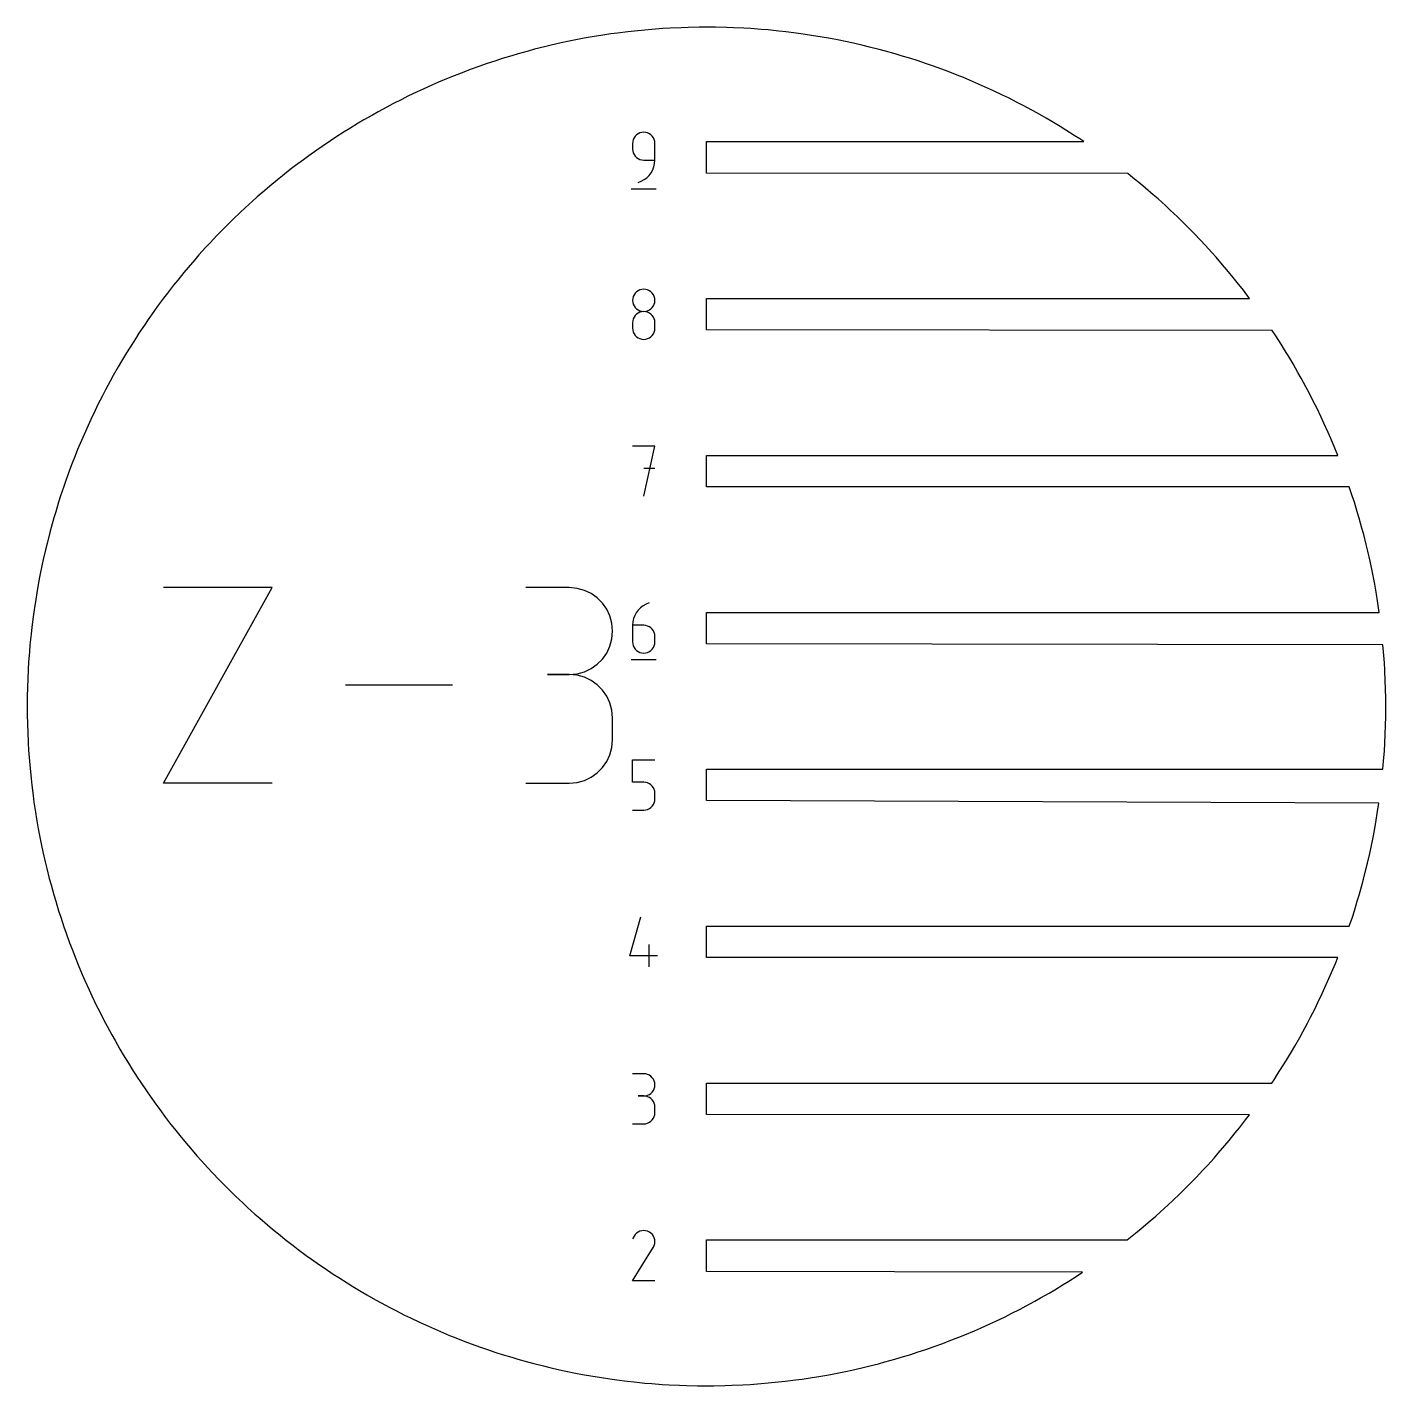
# Model space of a CAD drawing. Extents: x 0 to 1000, y 0 to 1000.
# Drawn here: x 200.6 to 373.8, y 561.6 to 734.7 of the extents above; entities that cross this region are included whole.
import ezdxf

# ---------------------------------------------------------------- set-up
doc = ezdxf.new("R2010")
doc.units = 0

msp = doc.modelspace()

# ---------------------------------------------------------------- linework, layer by layer
at = {"layer": 'annotation', "color": 1}
for p, q in [((277.99221, 720.649912), (277.886932, 720.428219)), ((278.132579, 720.848564), (277.99221, 720.649912)), ((278.303989, 721.020143), (278.132579, 720.848564)), ((278.502391, 721.160613), (278.303989, 721.020143)), ((278.723734, 721.265943), (278.502391, 721.160613)), ((278.96397, 721.332099), (278.723734, 721.265943)), ((279.219047, 721.355047), (278.96397, 721.332099)), ((279.474652, 721.332099), (279.219047, 721.355047)), ((279.219047, 721.355047), (279.219047, 721.355047)), ((279.715168, 721.265943), (279.474652, 721.332099)), ((279.936594, 721.160613), (279.715168, 721.265943)), ((280.13493, 721.020143), (279.936594, 721.160613)), ((280.306175, 720.848564), (280.13493, 721.020143)), ((280.446329, 720.649912), (280.306175, 720.848564)), ((280.551392, 720.428219), (280.446329, 720.649912)), ((277.820796, 720.187518), (277.79785, 719.931844)), ((277.79785, 719.931844), (277.79785, 719.220242)), ((277.79785, 719.220242), (277.79785, 719.220242)), ((277.79785, 719.220242), (277.820796, 718.964582)), ((277.886932, 720.428219), (277.820796, 720.187518)), ((277.820796, 718.964582), (277.886932, 718.723918)), ((280.617364, 720.187518), (280.551392, 720.428219)), ((280.640243, 719.931844), (280.617364, 720.187518)), ((280.640243, 717.79744), (280.640243, 719.931844)), ((280.640243, 719.931844), (280.640243, 719.931844)), ((277.886932, 718.723918), (277.99221, 718.502279)), ((277.99221, 718.502279), (278.132579, 718.303689)), ((278.132579, 718.303689), (278.303989, 718.132178)), ((278.303989, 718.132178), (278.502391, 717.99177)), ((278.502391, 717.99177), (278.723734, 717.886494)), ((278.723734, 717.886494), (278.96397, 717.820375)), ((278.96397, 717.820375), (279.219047, 717.79744)), ((279.219047, 717.79744), (280.640243, 717.79744)), ((280.51695, 716.951175), (280.608777, 717.365932)), ((280.608777, 717.365932), (280.640243, 717.79744)), ((278.914267, 715.1065), (279.28731, 715.311215)), ((279.28731, 715.311215), (279.623121, 715.563977)), ((279.623121, 715.563977), (279.917846, 715.85957)), ((279.917846, 715.85957), (280.167629, 716.192777)), ((280.167629, 716.192777), (280.368615, 716.558385)), ((280.368615, 716.558385), (280.51695, 716.951175)), ((277.620251, 714.155047), (280.820251, 714.155047)), ((278.507846, 714.955047), (278.914267, 715.1065)), ((278.507846, 714.955047), (278.507846, 714.955047)), ((277.822497, 700.182511), (277.799565, 699.928032)), ((277.799565, 699.928032), (277.799565, 699.928032)), ((277.799565, 699.928032), (277.82251, 699.672357)), ((277.8886, 700.422281), (277.822497, 700.182511)), ((277.993835, 700.643275), (277.8886, 700.422281)), ((278.134161, 700.841427), (277.993835, 700.643275)), ((278.305538, 701.012669), (278.134161, 700.841427)), ((278.503927, 701.152936), (278.305538, 701.012669)), ((278.725287, 701.258161), (278.503927, 701.152936)), ((278.965578, 701.324279), (278.725287, 701.258161)), ((279.220761, 701.347221), (278.965578, 701.324279)), ((279.475944, 701.324279), (279.220761, 701.347221)), ((279.220761, 701.347221), (279.220761, 701.347221)), ((279.716235, 701.258161), (279.475944, 701.324279)), ((279.937595, 701.152936), (279.716235, 701.258161)), ((280.135984, 701.012669), (279.937595, 701.152936)), ((280.307361, 700.841427), (280.135984, 701.012669)), ((280.447687, 700.643275), (280.307361, 700.841427)), ((280.552922, 700.422281), (280.447687, 700.643275)), ((280.619026, 700.182511), (280.552922, 700.422281)), ((280.619012, 699.672357), (280.641958, 699.928032)), ((280.641958, 699.928032), (280.619026, 700.182511)), ((280.641958, 699.928032), (280.641958, 699.928032)), ((277.82251, 699.672357), (277.888647, 699.431657)), ((277.888647, 699.431657), (277.993924, 699.209964)), ((278.134161, 697.998414), (277.993835, 697.799812)), ((277.993924, 699.209964), (278.134293, 699.011311)), ((278.305538, 698.169959), (278.134161, 697.998414)), ((278.134293, 699.011311), (278.305704, 698.839733)), ((278.503927, 698.310409), (278.305538, 698.169959)), ((278.305704, 698.839733), (278.504105, 698.699262)), ((278.725287, 698.415729), (278.503927, 698.310409)), ((278.504105, 698.699262), (278.725449, 698.593932)), ((278.965578, 698.481881), (278.725287, 698.415729)), ((278.725449, 698.593932), (278.965684, 698.527777)), ((279.220761, 698.504828), (278.965578, 698.481881)), ((278.965684, 698.527777), (279.220761, 698.504828)), ((279.220761, 698.504828), (279.475838, 698.527777)), ((279.475944, 698.481894), (279.220761, 698.504828)), ((279.220761, 698.504828), (279.220761, 698.504828)), ((279.220761, 698.504828), (279.220761, 698.504828)), ((279.475838, 698.527777), (279.716074, 698.593932)), ((279.716235, 698.415775), (279.475944, 698.481894)), ((279.716074, 698.593932), (279.937417, 698.699262)), ((279.937595, 698.310498), (279.716235, 698.415775)), ((279.937417, 698.699262), (280.135819, 698.839733)), ((280.135984, 698.170091), (279.937595, 698.310498)), ((280.135819, 698.839733), (280.307229, 699.011311)), ((280.307361, 697.998579), (280.135984, 698.170091)), ((280.307229, 699.011311), (280.447598, 699.209964)), ((280.447687, 697.79999), (280.307361, 697.998579)), ((280.447598, 699.209964), (280.552876, 699.431657)), ((280.552876, 699.431657), (280.619012, 699.672357)), ((277.822497, 697.337581), (277.799565, 697.082026)), ((277.799565, 697.082026), (277.799565, 696.374037)), ((277.799565, 696.374037), (277.799565, 696.374037)), ((277.799565, 696.374037), (277.82251, 696.1185)), ((277.8886, 697.578189), (277.822497, 697.337581)), ((277.993835, 697.799812), (277.8886, 697.578189)), ((280.552922, 697.578351), (280.447687, 697.79999)), ((280.619026, 697.337687), (280.552922, 697.578351)), ((280.619012, 696.1185), (280.641958, 696.374037)), ((280.641958, 697.082026), (280.619026, 697.337687)), ((280.641958, 696.374037), (280.641958, 697.082026)), ((280.641958, 697.082026), (280.641958, 697.082026)), ((277.82251, 696.1185), (277.888647, 695.878169)), ((277.888647, 695.878169), (277.993924, 695.65701)), ((277.993924, 695.65701), (278.134293, 695.45899)), ((278.134293, 695.45899), (278.305704, 695.288078)), ((278.305704, 695.288078), (278.504105, 695.148241)), ((278.504105, 695.148241), (278.725449, 695.043445)), ((278.725449, 695.043445), (278.965684, 694.977658)), ((278.965684, 694.977658), (279.220761, 694.954847)), ((279.220761, 694.954847), (279.475838, 694.977658)), ((279.220761, 694.954847), (279.220761, 694.954847)), ((279.475838, 694.977658), (279.716074, 695.043445)), ((279.716074, 695.043445), (279.937417, 695.148241)), ((279.937417, 695.148241), (280.135819, 695.288078)), ((280.135819, 695.288078), (280.307229, 695.45899)), ((280.307229, 695.45899), (280.447598, 695.65701)), ((280.447598, 695.65701), (280.552876, 695.878169)), ((280.552876, 695.878169), (280.619012, 696.1185)), ((280.64706, 681.355048), (277.801054, 681.355048)), ((279.224258, 674.955048), (280.64706, 681.355048)), ((280.64706, 678.505029), (279.224258, 678.505029)), ((217.989145, 638.390548), (231.837996, 663.332244)), ((231.837996, 663.332244), (217.989145, 663.332244)), ((269.720562, 663.303307), (264.18196, 663.303307)), ((270.716693, 663.213896), (269.720562, 663.303307)), ((271.654017, 662.956228), (270.716693, 663.213896)), ((272.516945, 662.54615), (271.654017, 662.956228)), ((273.289888, 661.99951), (272.516945, 662.54615)), ((273.957254, 661.332154), (273.289888, 661.99951)), ((274.503455, 660.55993), (273.957254, 661.332154)), ((274.9129, 659.698686), (274.503455, 660.55993)), ((278.270504, 660.113038), (278.069395, 659.746776)), ((278.520488, 660.446884), (278.270504, 660.113038)), ((278.815513, 660.743161), (278.520488, 660.446884)), ((279.151744, 660.996717), (278.815513, 660.743161)), ((279.525346, 661.202397), (279.151744, 660.996717)), ((279.932483, 661.355049), (279.525346, 661.202397)), ((279.932483, 661.355049), (279.932483, 661.355049)), ((275.169999, 658.764269), (274.9129, 659.698686)), ((275.259164, 657.772526), (275.169999, 658.764269)), ((277.829147, 658.937619), (277.797678, 658.50503)), ((277.797678, 658.50503), (277.797678, 656.377851)), ((279.218875, 658.50503), (277.797678, 658.50503)), ((277.920998, 659.353252), (277.829147, 658.937619)), ((278.069395, 659.746776), (277.920998, 659.353252)), ((279.47448, 658.482219), (279.218875, 658.50503)), ((279.714996, 658.416432), (279.47448, 658.482219)), ((279.936422, 658.311636), (279.714996, 658.416432)), ((280.134758, 658.171799), (279.936422, 658.311636)), ((280.306003, 658.000887), (280.134758, 658.171799)), ((274.9129, 655.838084), (275.169999, 656.776127)), ((275.169999, 656.776127), (275.259164, 657.772526)), ((275.259164, 657.772526), (275.259164, 657.772526)), ((280.446158, 657.802868), (280.306003, 658.000887)), ((280.55122, 657.581708), (280.446158, 657.802868)), ((280.617192, 657.341377), (280.55122, 657.581708)), ((280.640071, 657.08584), (280.617192, 657.341377)), ((280.640071, 656.377851), (280.640071, 657.08584)), ((280.640071, 657.08584), (280.640071, 657.08584)), ((273.957254, 654.199939), (274.503455, 654.974115)), ((274.503455, 654.974115), (274.9129, 655.838084)), ((277.797678, 656.377851), (277.797678, 656.377851)), ((277.797678, 656.377851), (277.820624, 656.12219)), ((277.820624, 656.12219), (277.88676, 655.881526)), ((277.88676, 655.881526), (277.992038, 655.659887)), ((277.992038, 655.659887), (278.132407, 655.461298)), ((278.132407, 655.461298), (278.303817, 655.289786)), ((278.303817, 655.289786), (278.502219, 655.149379)), ((278.502219, 655.149379), (278.723562, 655.044102)), ((278.723562, 655.044102), (278.963798, 654.977983)), ((278.963798, 654.977983), (279.218875, 654.955049)), ((279.218875, 654.955049), (279.47448, 654.977983)), ((279.218875, 654.955049), (279.218875, 654.955049)), ((279.47448, 654.977983), (279.714996, 655.044102)), ((279.714996, 655.044102), (279.936422, 655.149379)), ((279.936422, 655.149379), (280.134758, 655.289786)), ((280.134758, 655.289786), (280.306003, 655.461298)), ((280.306003, 655.461298), (280.446158, 655.659887)), ((280.446158, 655.659887), (280.55122, 655.881526)), ((280.55122, 655.881526), (280.617192, 656.12219)), ((280.617192, 656.12219), (280.640071, 656.377851)), ((271.654017, 652.573355), (272.516945, 652.98384)), ((272.516945, 652.98384), (273.289888, 653.531275)), ((273.289888, 653.531275), (273.957254, 654.199939)), ((277.619677, 654.155049), (280.819677, 654.155049)), ((269.720562, 652.226104), (266.947351, 652.226104)), ((266.947351, 652.226104), (269.720562, 652.226104)), ((269.720562, 652.226104), (270.716693, 652.315536)), ((270.716693, 652.136693), (269.720562, 652.226104)), ((269.720562, 652.226104), (269.720562, 652.226104)), ((270.716693, 652.315536), (271.654017, 652.573355)), ((271.654017, 651.879025), (270.716693, 652.136693)), ((272.516945, 651.468947), (271.654017, 651.879025)), ((273.289888, 650.922306), (272.516945, 651.468947)), ((254.83117, 650.861396), (241.193478, 650.861396)), ((273.957254, 650.25495), (273.289888, 650.922306)), ((274.503455, 649.482727), (273.957254, 650.25495)), ((274.9129, 648.621483), (274.503455, 649.482727)), ((275.169999, 647.687066), (274.9129, 648.621483)), ((275.259164, 646.695323), (275.169999, 647.687066)), ((275.259164, 643.922111), (275.259164, 646.695323)), ((275.259164, 646.695323), (275.259164, 646.695323)), ((274.9129, 641.99532), (275.169999, 642.929956)), ((275.169999, 642.929956), (275.259164, 643.922111)), ((273.957254, 640.36184), (274.503455, 641.134012)), ((274.503455, 641.134012), (274.9129, 641.99532)), ((277.803295, 638.50503), (277.803295, 641.355049)), ((277.803295, 641.355049), (280.645688, 641.355049)), ((271.654017, 638.738229), (272.516945, 639.14814)), ((272.516945, 639.14814), (273.289888, 639.694613)), ((273.289888, 639.694613), (273.957254, 640.36184)), ((231.837996, 638.390548), (217.989145, 638.390548)), ((264.18196, 638.39133), (269.720562, 638.39133)), ((269.720562, 638.39133), (270.716693, 638.48069)), ((269.720562, 638.39133), (269.720562, 638.39133)), ((270.716693, 638.48069), (271.654017, 638.738229)), ((279.224492, 638.50503), (277.803295, 638.50503)), ((279.479674, 638.48222), (279.224492, 638.50503)), ((279.719966, 638.416433), (279.479674, 638.48222)), ((279.941326, 638.311637), (279.719966, 638.416433)), ((280.139714, 638.171799), (279.941326, 638.311637)), ((280.311092, 638.000887), (280.139714, 638.171799)), ((280.451418, 637.802868), (280.311092, 638.000887)), ((280.556652, 637.581709), (280.451418, 637.802868)), ((280.622756, 637.341377), (280.556652, 637.581709)), ((280.645688, 637.085841), (280.622756, 637.341377)), ((280.310959, 635.461298), (280.451328, 635.659887)), ((280.451328, 635.659887), (280.556606, 635.881527)), ((280.556606, 635.881527), (280.622743, 636.12219)), ((280.622743, 636.12219), (280.645688, 636.377851)), ((280.645688, 636.377851), (280.645688, 637.085841)), ((280.645688, 637.085841), (280.645688, 637.085841)), ((277.803295, 634.955049), (279.224492, 634.955049)), ((279.224492, 634.955049), (279.479569, 634.977984)), ((279.224492, 634.955049), (279.224492, 634.955049)), ((279.479569, 634.977984), (279.719804, 635.044103)), ((279.719804, 635.044103), (279.941147, 635.149379)), ((279.941147, 635.149379), (280.139549, 635.289787)), ((280.139549, 635.289787), (280.310959, 635.461298)), ((277.442311, 616.377852), (278.861501, 621.35505)), ((279.93071, 614.95505), (279.93071, 617.797443)), ((280.995905, 616.377852), (277.442311, 616.377852)), ((279.222606, 601.347625), (277.80141, 601.347625)), ((279.478212, 601.324682), (279.222606, 601.347625)), ((279.718728, 601.258565), (279.478212, 601.324682)), ((279.940154, 601.15334), (279.718728, 601.258565)), ((280.138489, 601.013073), (279.940154, 601.15334)), ((280.309735, 600.84183), (280.138489, 601.013073)), ((280.449889, 600.643679), (280.309735, 600.84183)), ((280.554952, 600.422685), (280.449889, 600.643679)), ((280.449889, 599.210367), (280.554952, 599.43206)), ((280.620923, 600.182915), (280.554952, 600.422685)), ((280.554952, 599.43206), (280.620923, 599.672761)), ((280.643803, 599.928435), (280.620923, 600.182915)), ((280.620923, 599.672761), (280.643803, 599.928435)), ((280.643803, 599.928435), (280.643803, 599.928435)), ((279.222606, 598.505232), (278.511004, 598.505232)), ((278.511004, 598.505232), (279.222606, 598.505232)), ((279.222606, 598.505232), (279.478212, 598.52818)), ((279.478212, 598.482289), (279.222606, 598.505232)), ((279.222606, 598.505232), (279.222606, 598.505232)), ((279.478212, 598.52818), (279.718728, 598.594336)), ((279.718728, 598.416172), (279.478212, 598.482289)), ((279.718728, 598.594336), (279.940154, 598.699666)), ((279.940154, 598.310947), (279.718728, 598.416172)), ((279.940154, 598.699666), (280.138489, 598.840137)), ((280.138489, 598.170679), (279.940154, 598.310947)), ((280.138489, 598.840137), (280.309735, 599.011715)), ((280.309735, 597.999437), (280.138489, 598.170679)), ((280.309735, 599.011715), (280.449889, 599.210367)), ((280.449889, 597.801286), (280.309735, 597.999437)), ((280.554952, 597.580292), (280.449889, 597.801286)), ((280.620923, 597.340522), (280.554952, 597.580292)), ((280.449889, 595.659019), (280.554952, 595.880029)), ((280.554952, 595.880029), (280.620923, 596.119855)), ((280.643803, 597.086042), (280.620923, 597.340522)), ((280.620923, 596.119855), (280.643803, 596.374441)), ((280.643803, 596.374441), (280.643803, 597.086042)), ((280.643803, 597.086042), (280.643803, 597.086042)), ((277.80141, 594.955251), (279.222606, 594.955251)), ((279.222606, 594.955251), (279.478212, 594.97818)), ((279.222606, 594.955251), (279.222606, 594.955251)), ((279.478212, 594.97818), (279.718728, 595.044264)), ((279.718728, 595.044264), (279.940154, 595.149447)), ((279.940154, 595.149447), (280.138489, 595.289671)), ((280.138489, 595.289671), (280.309735, 595.46088)), ((280.309735, 595.46088), (280.449889, 595.659019)), ((277.993361, 580.643397), (277.806732, 580.285389)), ((278.141467, 580.853413), (277.993361, 580.643397)), ((278.319161, 581.028728), (278.141467, 580.853413)), ((278.521039, 581.167938), (278.319161, 581.028728)), ((278.741696, 581.269638), (278.521039, 581.167938)), ((278.975728, 581.332425), (278.741696, 581.269638)), ((279.217731, 581.354894), (278.975728, 581.332425)), ((279.462301, 581.335643), (279.217731, 581.354894)), ((279.704033, 581.273267), (279.462301, 581.335643)), ((279.937523, 581.166362), (279.704033, 581.273267)), ((280.146355, 581.018071), (279.937523, 581.166362)), ((279.937523, 581.166362), (279.937523, 581.166362)), ((280.320961, 580.840123), (280.146355, 581.018071)), ((280.459789, 580.637971), (280.320961, 580.840123)), ((280.561286, 580.41707), (280.459789, 580.637971)), ((280.6239, 580.182872), (280.561286, 580.41707)), ((280.646077, 579.940833), (280.6239, 580.182872)), ((277.802718, 574.954998), (280.429182, 579.183269)), ((280.429182, 579.183269), (280.432322, 579.187154)), ((280.429182, 579.183269), (280.429182, 579.183269)), ((280.432322, 579.187154), (280.435333, 579.191072)), ((280.435333, 579.191072), (280.438235, 579.195057)), ((280.438235, 579.195057), (280.441048, 579.19914)), ((280.441048, 579.19914), (280.443791, 579.203356)), ((280.443791, 579.203356), (280.446485, 579.207737)), ((280.446485, 579.207737), (280.449149, 579.212316)), ((280.449149, 579.212316), (280.451804, 579.217126)), ((280.451804, 579.217126), (280.454468, 579.2222)), ((280.454468, 579.2222), (280.562914, 579.455043)), ((280.454468, 579.2222), (280.454468, 579.2222)), ((280.562914, 579.455043), (280.626266, 579.696405)), ((280.626266, 579.696405), (280.646077, 579.940833)), ((280.645111, 574.954998), (277.802718, 574.954998))]:
    msp.add_line(p, q, dxfattribs=at)
at = {"layer": 'boundary', "color": 5}
for p, q in [((279.382519, 734.386886), (278.035897, 734.260823)), ((280.267946, 734.469775), (279.382519, 734.386886)), ((281.664857, 734.563509), (280.267946, 734.469775)), ((282.583349, 734.62514), (281.664857, 734.563509)), ((283.982269, 734.681406), (282.583349, 734.62514)), ((284.902083, 734.718401), (283.982269, 734.681406)), ((286.30201, 734.737159), (284.902083, 734.718401)), ((287.222485, 734.749493), (286.30201, 734.737159)), ((288.385625, 734.741687), (287.222485, 734.749493)), ((289.75778, 734.705218), (288.385625, 734.741687)), ((290.659996, 734.681239), (289.75778, 734.705218)), ((291.987179, 734.611594), (290.659996, 734.681239)), ((292.859825, 734.565802), (291.987179, 734.611594)), ((294.204448, 734.460635), (292.859825, 734.565802)), ((295.08856, 734.391487), (294.204448, 734.460635)), ((296.433079, 734.251287), (295.08856, 734.391487)), ((268.678505, 732.734034), (267.407763, 732.45199)), ((269.514039, 732.919484), (268.678505, 732.734034)), ((270.791413, 733.169779), (269.514039, 732.919484)), ((271.631307, 733.334352), (270.791413, 733.169779)), ((272.914519, 733.552749), (271.631307, 733.334352)), ((273.758254, 733.696347), (272.914519, 733.552749)), ((275.04651, 733.882703), (273.758254, 733.696347)), ((275.893559, 734.00523), (275.04651, 733.882703)), ((277.186058, 734.15943), (275.893559, 734.00523)), ((278.035897, 734.260823), (277.186058, 734.15943)), ((297.317122, 734.159101), (296.433079, 734.251287)), ((298.654169, 733.984637), (297.317122, 734.159101)), ((299.5333, 733.86993), (298.654169, 733.984637)), ((300.859161, 733.662099), (299.5333, 733.86993)), ((301.730936, 733.525437), (300.859161, 733.662099)), ((303.043483, 733.285082), (301.730936, 733.525437)), ((303.906506, 733.127051), (303.043483, 733.285082)), ((305.145831, 732.868078), (303.906506, 733.127051)), ((305.96071, 732.6978), (305.145831, 732.868078)), ((307.193397, 732.408872), (305.96071, 732.6978)), ((262.414062, 731.113029), (261.16793, 730.73688)), ((263.233415, 731.360353), (262.414062, 731.113029)), ((264.488528, 731.705338), (263.233415, 731.360353)), ((265.313788, 731.932173), (264.488528, 731.705338)), ((266.577109, 732.245785), (265.313788, 731.932173)), ((267.407763, 732.45199), (266.577109, 732.245785)), ((308.00391, 732.218896), (307.193397, 732.408872)), ((309.229233, 731.900185), (308.00391, 732.218896)), ((310.034904, 731.690623), (309.229233, 731.900185)), ((311.252143, 731.342302), (310.034904, 731.690623)), ((312.052501, 731.113281), (311.252143, 731.342302)), ((313.260947, 730.735574), (312.052501, 731.113281)), ((257.086762, 729.336548), (256.288167, 729.028727)), ((258.312607, 729.774308), (257.086762, 729.336548)), ((259.118622, 730.062142), (258.312607, 729.774308)), ((260.354995, 730.46922), (259.118622, 730.062142)), ((261.16793, 730.73688), (260.354995, 730.46922)), ((314.055515, 730.487221), (313.260947, 730.735574)), ((315.254446, 730.080338), (314.055515, 730.487221)), ((316.042767, 729.812807), (315.254446, 730.080338)), ((317.231492, 729.37699), (316.042767, 729.812807)), ((318.013097, 729.090432), (317.231492, 729.37699)), ((253.080407, 727.734671), (252.298138, 727.387453)), ((254.282927, 728.232945), (253.080407, 727.734671)), ((255.073605, 728.56057), (254.282927, 728.232945)), ((256.288167, 729.028727), (255.073605, 728.56057)), ((319.190907, 728.625935), (318.013097, 729.090432)), ((319.965338, 728.320523), (319.190907, 728.625935)), ((321.131551, 727.827624), (319.965338, 728.320523)), ((321.898355, 727.503533), (321.131551, 727.827624)), ((323.052277, 726.98252), (321.898355, 727.503533)), ((249.158818, 725.935223), (248.394816, 725.54947)), ((250.335028, 726.492775), (249.158818, 725.935223)), ((251.108405, 726.859374), (250.335028, 726.492775)), ((252.298138, 727.387453), (251.108405, 726.859374)), ((323.811001, 726.639944), (323.052277, 726.98252)), ((324.951959, 726.091116), (323.811001, 726.639944)), ((325.702159, 725.730255), (324.951959, 726.091116)), ((326.829487, 725.153945), (325.702159, 725.730255)), ((245.36901, 723.963264), (244.645152, 723.552101)), ((246.493495, 724.566285), (245.36901, 723.963264)), ((247.232865, 724.962786), (246.493495, 724.566285)), ((248.394816, 725.54947), (247.232865, 724.962786)), ((327.570722, 724.775008), (326.829487, 725.153945)), ((328.683752, 724.171546), (327.570722, 724.775008)), ((329.415588, 723.774762), (328.683752, 724.171546)), ((242.830577, 722.498194), (241.745165, 721.846375)), ((243.544256, 722.926777), (242.830577, 722.498194)), ((244.645152, 723.552101), (243.544256, 722.926777)), ((330.513663, 723.144504), (329.415588, 723.774762)), ((331.235667, 722.730099), (330.513663, 723.144504)), ((332.318151, 722.073424), (331.235667, 722.730099)), ((239.972777, 720.722697), (239.280701, 720.260042)), ((241.042081, 721.400628), (239.972777, 720.722697)), ((241.745165, 721.846375), (241.042081, 721.400628)), ((333.029903, 721.641646), (332.318151, 722.073424)), ((334.096151, 720.958924), (333.029903, 721.641646)), ((334.797227, 720.510021), (334.096151, 720.958924)), ((335.323102, 720.155047), (334.797227, 720.510021)), ((237.547473, 719.077101), (236.512273, 718.34816)), ((238.228138, 719.556398), (237.547473, 719.077101)), ((239.280701, 720.260042), (238.228138, 719.556398)), ((287.220251, 716.155048), (287.220251, 720.155047)), ((287.220251, 720.155047), (335.323102, 720.155047)), ((234.826194, 717.098706), (234.169552, 716.586998)), ((235.84343, 717.852518), (234.826194, 717.098706)), ((236.512273, 718.34816), (235.84343, 717.852518)), ((232.52684, 715.281282), (231.547327, 714.479069)), ((233.170885, 715.808753), (232.52684, 715.281282)), ((234.169552, 716.586998), (233.170885, 715.808753)), ((340.92267, 716.080259), (287.220251, 716.155048)), ((341.577007, 715.565611), (340.92267, 716.080259)), ((342.552911, 714.759013), (341.577007, 715.565611)), ((230.916252, 713.936145), (229.956465, 713.110429)), ((231.547327, 714.479069), (230.916252, 713.936145)), ((343.194589, 714.22866), (342.552911, 714.759013)), ((344.150659, 713.398648), (343.194589, 714.22866)), ((229.33873, 712.552379), (228.399235, 711.703646)), ((229.956465, 713.110429), (229.33873, 712.552379)), ((344.779292, 712.852899), (344.150659, 713.398648)), ((345.714977, 711.999961), (344.779292, 712.852899)), ((346.330199, 711.43914), (345.714977, 711.999961)), ((226.876554, 710.259536), (226.28658, 709.672204)), ((227.795207, 711.130784), (226.876554, 710.259536)), ((228.399235, 711.703646), (227.795207, 711.130784)), ((347.244929, 710.563781), (346.330199, 711.43914)), ((347.846387, 709.988217), (347.244929, 710.563781)), ((225.389311, 708.77895), (224.813747, 708.177497)), ((226.28658, 709.672204), (225.389311, 708.77895)), ((348.739644, 709.090948), (347.846387, 709.988217)), ((349.326974, 708.500979), (348.739644, 709.090948)), ((350.198222, 707.582325), (349.326974, 708.500979)), ((223.377567, 706.647535), (222.524628, 705.711858)), ((223.938388, 707.262759), (223.377567, 706.647535)), ((224.813747, 708.177497), (223.938388, 707.262759)), ((350.771082, 706.978297), (350.198222, 707.582325)), ((351.619814, 706.038803), (350.771082, 706.978297)), ((221.978879, 705.083222), (221.148868, 704.127148)), ((222.524628, 705.711858), (221.978879, 705.083222)), ((352.177872, 705.421065), (351.619814, 706.038803)), ((353.003589, 704.461277), (352.177872, 705.421065)), ((220.618517, 703.485473), (219.811915, 702.509565)), ((221.148868, 704.127148), (220.618517, 703.485473)), ((353.546508, 703.830205), (353.003589, 704.461277)), ((354.34872, 702.850689), (353.546508, 703.830205)), ((219.297265, 701.855226), (218.514552, 700.86006)), ((219.811915, 702.509565), (219.297265, 701.855226)), ((354.876191, 702.206639), (354.34872, 702.850689)), ((355.654432, 701.207972), (354.876191, 702.206639)), ((218.015913, 700.193444), (217.257542, 699.179605)), ((218.514552, 700.86006), (218.015913, 700.193444)), ((287.221564, 696.155048), (287.221564, 700.155048)), ((287.221564, 700.155048), (356.45981, 700.155048)), ((356.45981, 700.155048), (355.654432, 701.207972)), ((216.775201, 698.501101), (216.041624, 697.46918)), ((217.257542, 699.179605), (216.775201, 698.501101)), ((215.57587, 696.779184), (214.867512, 695.72979)), ((216.041624, 697.46918), (215.57587, 696.779184)), ((214.418612, 695.028713), (213.73589, 693.962462)), ((214.867512, 695.72979), (214.418612, 695.028713)), ((359.327477, 696.096832), (287.221564, 696.155048)), ((359.790135, 695.404756), (359.327477, 696.096832)), ((360.468067, 694.335453), (359.790135, 695.404756)), ((213.304113, 693.250712), (212.647433, 692.168228)), ((213.73589, 693.962462), (213.304113, 693.250712)), ((360.913818, 693.63237), (360.468067, 694.335453)), ((361.565633, 692.546953), (360.913818, 693.63237)), ((212.233026, 691.446223), (211.602772, 690.348146)), ((212.647433, 692.168228), (212.233026, 691.446223)), ((361.994214, 691.833271), (361.565633, 692.546953)), ((362.619542, 690.732377), (361.994214, 691.833271)), ((211.205987, 689.616311), (210.602525, 688.503285)), ((211.602772, 690.348146), (211.205987, 689.616311)), ((363.030702, 690.008521), (362.619542, 690.732377)), ((363.633731, 688.884036), (363.030702, 690.008521)), ((210.223588, 687.762049), (209.647275, 686.634724)), ((210.602525, 688.503285), (210.223588, 687.762049)), ((364.030231, 688.144667), (363.633731, 688.884036)), ((364.616912, 686.982716), (364.030231, 688.144667)), ((209.286413, 685.884524), (208.737586, 684.743565)), ((209.647275, 686.634724), (209.286413, 685.884524)), ((365.002669, 686.218713), (364.616912, 686.982716)), ((365.560221, 685.042504), (365.002669, 686.218713)), ((208.737586, 684.743565), (208.39501, 683.984841)), ((365.926819, 684.269129), (365.560221, 685.042504)), ((366.454897, 683.079395), (365.926819, 684.269129)), ((207.873993, 682.830917), (207.549903, 682.064114)), ((208.39501, 683.984841), (207.873993, 682.830917)), ((366.802118, 682.297125), (366.454897, 683.079395)), ((207.057007, 680.897905), (206.751595, 680.123472)), ((207.549903, 682.064114), (207.057007, 680.897905)), ((367.300388, 681.094603), (366.802118, 682.297125)), ((367.685395, 680.155048), (367.300388, 681.094603)), ((206.287098, 678.945657), (206.00054, 678.164055)), ((206.751595, 680.123472), (206.287098, 678.945657)), ((287.22506, 676.155048), (287.22506, 680.155048)), ((287.22506, 680.155048), (367.685395, 680.155048)), ((206.00054, 678.164055), (205.564723, 676.975334)), ((205.297192, 676.187013), (204.890309, 674.988077)), ((205.564723, 676.975334), (205.297192, 676.187013)), ((369.163777, 676.155048), (287.22506, 676.155048)), ((369.536658, 675.022538), (369.163777, 676.155048)), ((204.641956, 674.193506), (204.264246, 672.985063)), ((204.890309, 674.988077), (204.641956, 674.193506)), ((369.804318, 674.2096), (369.536658, 675.022538)), ((370.180464, 672.963469), (369.804318, 674.2096)), ((204.035224, 672.184708), (203.686907, 670.967469)), ((204.264246, 672.985063), (204.035224, 672.184708)), ((370.42779, 672.144116), (370.180464, 672.963469)), ((370.772786, 670.889003), (370.42779, 672.144116)), ((203.686907, 670.967469), (203.477345, 670.161798)), ((370.999618, 670.063743), (370.772786, 670.889003)), ((203.158631, 668.936475), (202.968657, 668.125963)), ((203.477345, 670.161798), (203.158631, 668.936475)), ((371.313226, 668.800423), (370.999618, 670.063743)), ((371.519434, 667.969769), (371.313226, 668.800423)), ((202.679729, 666.893276), (202.509446, 666.078396)), ((202.968657, 668.125963), (202.679729, 666.893276)), ((371.801478, 666.699028), (371.519434, 667.969769)), ((202.509446, 666.078396), (202.250477, 664.83907)), ((371.986925, 665.863494), (371.801478, 666.699028)), ((372.237218, 664.58612), (371.986925, 665.863494)), ((202.092445, 663.976047), (201.85209, 662.663499)), ((202.250477, 664.83907), (202.092445, 663.976047)), ((372.401788, 663.746225), (372.237218, 664.58612)), ((372.620182, 662.463013), (372.401788, 663.746225)), ((201.715432, 661.791724), (201.507593, 660.465865)), ((201.85209, 662.663499), (201.715432, 661.791724)), ((372.763782, 661.619279), (372.620182, 662.463013)), ((372.975597, 660.155049), (372.763782, 661.619279)), ((201.507593, 660.465865), (201.392886, 659.586734)), ((287.219677, 656.155049), (287.219677, 660.155049)), ((287.219677, 660.155049), (372.975597, 660.155049)), ((201.218429, 658.249688), (201.126243, 657.365644)), ((201.392886, 659.586734), (201.218429, 658.249688)), ((201.126243, 657.365644), (200.98604, 656.021126)), ((200.916891, 655.137013), (200.811725, 653.79239)), ((200.98604, 656.021126), (200.916891, 655.137013)), ((373.454332, 655.995013), (287.219677, 656.155049)), ((373.537223, 655.109587), (373.454332, 655.995013)), ((373.63095, 653.712676), (373.537223, 655.109587)), ((200.811725, 653.79239), (200.765932, 652.919744)), ((373.692578, 652.794184), (373.63095, 653.712676)), ((200.69629, 651.59256), (200.672312, 650.690344)), ((200.765932, 652.919744), (200.69629, 651.59256)), ((373.748844, 651.395264), (373.692578, 652.794184)), ((373.785844, 650.47545), (373.748844, 651.395264)), ((200.672312, 650.690344), (200.635847, 649.318189)), ((373.804605, 649.075524), (373.785844, 650.47545)), ((200.635847, 649.318189), (200.62804, 648.155049)), ((200.62804, 648.155049), (200.640375, 647.234574)), ((373.81694, 648.155049), (373.804605, 649.075524)), ((373.809125, 646.991908), (373.81694, 648.155049)), ((200.640375, 647.234574), (200.659129, 645.834648)), ((373.77266, 645.619753), (373.809125, 646.991908)), ((200.659129, 645.834648), (200.696124, 644.914834)), ((200.696124, 644.914834), (200.75239, 643.515914)), ((373.679038, 643.390354), (373.748684, 644.717538)), ((373.748684, 644.717538), (373.77266, 645.619753)), ((200.75239, 643.515914), (200.814019, 642.597422)), ((200.814019, 642.597422), (200.907753, 641.200512)), ((373.633244, 642.517709), (373.679038, 643.390354)), ((200.907753, 641.200512), (200.990644, 640.315085)), ((373.444963, 640.155049), (373.528077, 641.173085)), ((373.528077, 641.173085), (373.633244, 642.517709)), ((200.990644, 640.315085), (201.116703, 638.968463)), ((287.225294, 636.155049), (287.225294, 640.155049)), ((287.225294, 640.155049), (373.444963, 640.155049)), ((201.116703, 638.968463), (201.218092, 638.118623)), ((201.218092, 638.118623), (201.372295, 636.826125)), ((201.372295, 636.826125), (201.494828, 635.979076)), ((201.494828, 635.979076), (201.681187, 634.690821)), ((372.937378, 635.844233), (287.225294, 636.155049)), ((372.729539, 634.518374), (372.937378, 635.844233)), ((201.681187, 634.690821), (201.824787, 633.847086)), ((372.59288, 633.646599), (372.729539, 634.518374)), ((201.824787, 633.847086), (202.04318, 632.563873)), ((202.04318, 632.563873), (202.207751, 631.723979)), ((372.194492, 631.471029), (372.352525, 632.334052)), ((372.352525, 632.334052), (372.59288, 633.646599)), ((202.207751, 631.723979), (202.458047, 630.446605)), ((202.458047, 630.446605), (202.643496, 629.611071)), ((371.935522, 630.231702), (372.194492, 631.471029)), ((202.643496, 629.611071), (202.925537, 628.340329)), ((371.476315, 628.184137), (371.765239, 629.416824)), ((371.765239, 629.416824), (371.935522, 630.231702)), ((202.925537, 628.340329), (203.131742, 627.509675)), ((203.131742, 627.509675), (203.445354, 626.246354)), ((370.967624, 626.148302), (371.286341, 627.373625)), ((371.286341, 627.373625), (371.476315, 628.184137)), ((203.445354, 626.246354), (203.672186, 625.421095)), ((203.672186, 625.421095), (204.017179, 624.165981)), ((370.409748, 624.125391), (370.758061, 625.34263)), ((370.758061, 625.34263), (370.967624, 626.148302)), ((204.017179, 624.165981), (204.264504, 623.34663)), ((370.180726, 623.325034), (370.409748, 624.125391)), ((204.264504, 623.34663), (204.64065, 622.100499)), ((204.64065, 622.100499), (204.908312, 621.287561)), ((369.55466, 621.32202), (369.803012, 622.116592)), ((369.803012, 622.116592), (370.180726, 623.325034)), ((204.908312, 621.287561), (205.31539, 620.051187)), ((205.31539, 620.051187), (205.603222, 619.245172)), ((287.219911, 616.15505), (287.219911, 620.15505)), ((287.219911, 620.15505), (369.158628, 620.15505)), ((369.158628, 620.15505), (369.55466, 621.32202)), ((205.603222, 619.245172), (206.040983, 618.019327)), ((206.040983, 618.019327), (206.348803, 617.220734)), ((206.348803, 617.220734), (206.816959, 616.006173)), ((206.816959, 616.006173), (207.144585, 615.215495)), ((207.144585, 615.215495), (207.642855, 614.012975)), ((367.68093, 616.155049), (287.219911, 616.15505)), ((366.895066, 614.245985), (367.387968, 615.412194)), ((367.387968, 615.412194), (367.68093, 616.155049)), ((207.642855, 614.012975), (207.990074, 613.230705)), ((207.990074, 613.230705), (208.518156, 612.040971)), ((366.04996, 612.325258), (366.570977, 613.479181)), ((366.570977, 613.479181), (366.895066, 614.245985)), ((208.518156, 612.040971), (208.884753, 611.267595)), ((365.158555, 610.425574), (365.707382, 611.566533)), ((365.707382, 611.566533), (366.04996, 612.325258)), ((208.884753, 611.267595), (209.442301, 610.091387)), ((209.442301, 610.091387), (209.828056, 609.327384)), ((364.221384, 608.548049), (364.797693, 609.675374)), ((364.797693, 609.675374), (365.158555, 610.425574)), ((209.828056, 609.327384), (210.414741, 608.165433)), ((210.414741, 608.165433), (210.811241, 607.426065)), ((363.842451, 607.806814), (364.221384, 608.548049)), ((210.811241, 607.426065), (211.414266, 606.301578)), ((211.414266, 606.301578), (211.825427, 605.577721)), ((362.8422, 605.961953), (363.238989, 606.693787)), ((363.238989, 606.693787), (363.842451, 607.806814)), ((211.825427, 605.577721), (212.450754, 604.476829)), ((212.450754, 604.476829), (212.879335, 603.763148)), ((361.797541, 604.141871), (362.211946, 604.863876)), ((362.211946, 604.863876), (362.8422, 605.961953)), ((212.879335, 603.763148), (213.531154, 602.677731)), ((360.70908, 602.347638), (361.140858, 603.059387)), ((361.140858, 603.059387), (361.797541, 604.141871)), ((213.531154, 602.677731), (213.976906, 601.974648)), ((213.976906, 601.974648), (214.654834, 600.905343)), ((359.577462, 600.580307), (360.026362, 601.281386)), ((360.026362, 601.281386), (360.70908, 602.347638)), ((214.654834, 600.905343), (215.117493, 600.213266)), ((215.117493, 600.213266), (215.821137, 599.160705)), ((287.223409, 596.15505), (287.223409, 600.15505)), ((287.223409, 600.15505), (359.290406, 600.15505)), ((359.290406, 600.15505), (359.577462, 600.580307)), ((215.821137, 599.160705), (216.300426, 598.480046)), ((216.300426, 598.480046), (217.029367, 597.444844)), ((217.029367, 597.444844), (217.525013, 596.775996)), ((217.525013, 596.775996), (218.278828, 595.75877)), ((356.42906, 596.116654), (287.223409, 596.15505)), ((355.930422, 595.450038), (356.42906, 596.116654)), ((218.278828, 595.75877), (218.790536, 595.10213)), ((218.790536, 595.10213), (219.568778, 594.103459)), ((219.568778, 594.103459), (220.096251, 593.459411)), ((354.633059, 593.800533), (355.14771, 594.454872)), ((355.14771, 594.454872), (355.930422, 595.450038)), ((220.096251, 593.459411), (220.898463, 592.479896)), ((220.898463, 592.479896), (221.441382, 591.848818)), ((353.296104, 592.182956), (353.826457, 592.824629)), ((353.826457, 592.824629), (354.633059, 593.800533)), ((221.441382, 591.848818), (222.267099, 590.88903)), ((222.267099, 590.88903), (222.825154, 590.271298)), ((351.067407, 589.662563), (351.920342, 590.59824)), ((351.920342, 590.59824), (352.466089, 591.226878)), ((352.466089, 591.226878), (353.296104, 592.182956)), ((222.825154, 590.271298), (223.67389, 589.331803)), ((223.67389, 589.331803), (224.24675, 588.727773)), ((349.631224, 588.132605), (350.506587, 589.047338)), ((350.506587, 589.047338), (351.067407, 589.662563)), ((224.24675, 588.727773), (225.117995, 587.809119)), ((225.117995, 587.809119), (225.705327, 587.219148)), ((225.705327, 587.219148), (226.598584, 586.321879)), ((348.158391, 586.637898), (349.05566, 587.531152)), ((349.05566, 587.531152), (349.631224, 588.132605)), ((226.598584, 586.321879), (227.200039, 585.746315)), ((227.200039, 585.746315), (228.114773, 584.870952)), ((346.649767, 585.179317), (347.568417, 586.050569)), ((347.568417, 586.050569), (348.158391, 586.637898)), ((228.114773, 584.870952), (228.729995, 584.310134)), ((228.729995, 584.310134), (229.665672, 583.457199)), ((344.488506, 583.19967), (345.106239, 583.757725)), ((345.106239, 583.757725), (346.045737, 584.606454)), ((346.045737, 584.606454), (346.649767, 585.179317)), ((229.665672, 583.457199), (230.294308, 582.911449)), ((230.294308, 582.911449), (231.250385, 582.081439)), ((231.250385, 582.081439), (231.892059, 581.551083)), ((342.897643, 581.831032), (343.528718, 582.373953)), ((343.528718, 582.373953), (344.488506, 583.19967)), ((231.892059, 581.551083), (232.86796, 580.74448)), ((232.86796, 580.74448), (233.522298, 580.229833)), ((233.522298, 580.229833), (234.517468, 579.44712)), ((340.829707, 580.15505), (341.274083, 580.501345)), ((341.274083, 580.501345), (341.918131, 581.028816)), ((341.918131, 581.028816), (342.897643, 581.831032)), ((234.517468, 579.44712), (235.184087, 578.94848)), ((235.184087, 578.94848), (236.197927, 578.19011)), ((287.224717, 576.155051), (287.224717, 580.15505)), ((287.224717, 580.15505), (340.829707, 580.15505)), ((236.197927, 578.19011), (236.876432, 577.707769)), ((236.876432, 577.707769), (237.908353, 576.974191)), ((237.908353, 576.974191), (238.598347, 576.508435)), ((238.598347, 576.508435), (239.647741, 575.800074)), ((239.647741, 575.800074), (240.348818, 575.351176)), ((240.348818, 575.351176), (241.415069, 574.668458)), ((335.164267, 576.050062), (287.224717, 576.155051)), ((333.40289, 574.909476), (334.472191, 575.587408)), ((334.472191, 575.587408), (335.164267, 576.050062)), ((241.415069, 574.668458), (242.126822, 574.236678)), ((242.126822, 574.236678), (243.209301, 573.579995)), ((243.209301, 573.579995), (243.931306, 573.165592)), ((329.799816, 572.757998), (330.900712, 573.383322)), ((330.900712, 573.383322), (331.614392, 573.811906)), ((331.614392, 573.811906), (332.699807, 574.463725)), ((332.699807, 574.463725), (333.40289, 574.909476)), ((243.931306, 573.165592), (245.029385, 572.535338)), ((245.029385, 572.535338), (245.76122, 572.138552)), ((245.76122, 572.138552), (246.874246, 571.535093)), ((246.874246, 571.535093), (247.615481, 571.156159)), ((327.212106, 571.347311), (327.951473, 571.743811)), ((327.951473, 571.743811), (329.075958, 572.34684)), ((329.075958, 572.34684), (329.799816, 572.757998)), ((247.615481, 571.156159), (248.742806, 570.579841)), ((248.742806, 570.579841), (249.493006, 570.21898)), ((249.493006, 570.21898), (250.633967, 569.670156)), ((323.336562, 569.450723), (324.10994, 569.817323)), ((324.10994, 569.817323), (325.28615, 570.374872)), ((325.28615, 570.374872), (326.050155, 570.760626)), ((326.050155, 570.760626), (327.212106, 571.347311)), ((250.633967, 569.670156), (251.392692, 569.327578)), ((251.392692, 569.327578), (252.546614, 568.806564)), ((252.546614, 568.806564), (253.313417, 568.482477)), ((253.313417, 568.482477), (254.47963, 567.989574)), ((319.371361, 567.749533), (320.162041, 568.077154)), ((320.162041, 568.077154), (321.364562, 568.575424)), ((321.364562, 568.575424), (322.146828, 568.922645)), ((322.146828, 568.922645), (323.336562, 569.450723)), ((254.47963, 567.989574), (255.254061, 567.684157)), ((255.254061, 567.684157), (256.431872, 567.219663)), ((256.431872, 567.219663), (257.213476, 566.933108)), ((257.213476, 566.933108), (258.402201, 566.497291)), ((258.402201, 566.497291), (259.190521, 566.229759)), ((315.326343, 566.247962), (316.132359, 566.535796)), ((316.132359, 566.535796), (317.358207, 566.973549)), ((317.358207, 566.973549), (318.156801, 567.28137)), ((318.156801, 567.28137), (319.371361, 567.749533)), ((259.190521, 566.229759), (260.389453, 565.822877)), ((260.389453, 565.822877), (261.184025, 565.574526)), ((261.184025, 565.574526), (262.392468, 565.196816)), ((262.392468, 565.196816), (263.192825, 564.967789)), ((263.192825, 564.967789), (264.410065, 564.619476)), ((264.410065, 564.619476), (265.215735, 564.409916)), ((309.13118, 564.377919), (309.956439, 564.604756)), ((309.956439, 564.604756), (311.211553, 564.949741)), ((311.211553, 564.949741), (312.030906, 565.197067)), ((312.030906, 565.197067), (313.277037, 565.573224)), ((313.277037, 565.573224), (314.08997, 565.840884)), ((314.08997, 565.840884), (315.326343, 566.247962)), ((265.215735, 564.409916), (266.441058, 564.091198)), ((266.441058, 564.091198), (267.251571, 563.90122)), ((267.251571, 563.90122), (268.484258, 563.612295)), ((268.484258, 563.612295), (269.299136, 563.44202)), ((269.299136, 563.44202), (270.538464, 563.183043)), ((270.538464, 563.183043), (271.401485, 563.025009)), ((271.401485, 563.025009), (272.714033, 562.784662)), ((301.530448, 562.757355), (302.813662, 562.975752)), ((302.813662, 562.975752), (303.653557, 563.140324)), ((303.653557, 563.140324), (304.930931, 563.390617)), ((304.930931, 563.390617), (305.766464, 563.576064)), ((305.766464, 563.576064), (307.037204, 563.858108)), ((307.037204, 563.858108), (307.867859, 564.064311)), ((307.867859, 564.064311), (309.13118, 564.377919)), ((272.714033, 562.784662), (273.585808, 562.648003)), ((273.585808, 562.648003), (274.911668, 562.440164)), ((274.911668, 562.440164), (275.790799, 562.325457)), ((275.790799, 562.325457), (277.127846, 562.151001)), ((277.127846, 562.151001), (278.01189, 562.058817)), ((278.01189, 562.058817), (279.356408, 561.918614)), ((279.356408, 561.918614), (280.24052, 561.849463)), ((280.24052, 561.849463), (281.585143, 561.744296)), ((281.585143, 561.744296), (282.457789, 561.698504)), ((282.457789, 561.698504), (283.784972, 561.628858)), ((283.784972, 561.628858), (284.687188, 561.604882)), ((284.687188, 561.604882), (286.059344, 561.568413)), ((286.059344, 561.568413), (287.222485, 561.560604)), ((287.222485, 561.560604), (288.14296, 561.572937)), ((288.14296, 561.572937), (289.542885, 561.591695)), ((289.542885, 561.591695), (290.462698, 561.628692)), ((290.462698, 561.628692), (291.861619, 561.684958)), ((291.861619, 561.684958), (292.780111, 561.746589)), ((292.780111, 561.746589), (294.177023, 561.840319)), ((294.177023, 561.840319), (295.06245, 561.923206)), ((295.06245, 561.923206), (296.409071, 562.049272)), ((296.409071, 562.049272), (297.258911, 562.150666)), ((297.258911, 562.150666), (298.55141, 562.304869)), ((298.55141, 562.304869), (299.398459, 562.427401)), ((299.398459, 562.427401), (300.686713, 562.613757)), ((300.686713, 562.613757), (301.530448, 562.757355))]:
    msp.add_line(p, q, dxfattribs=at)

doc.saveas('drawing.dxf')
